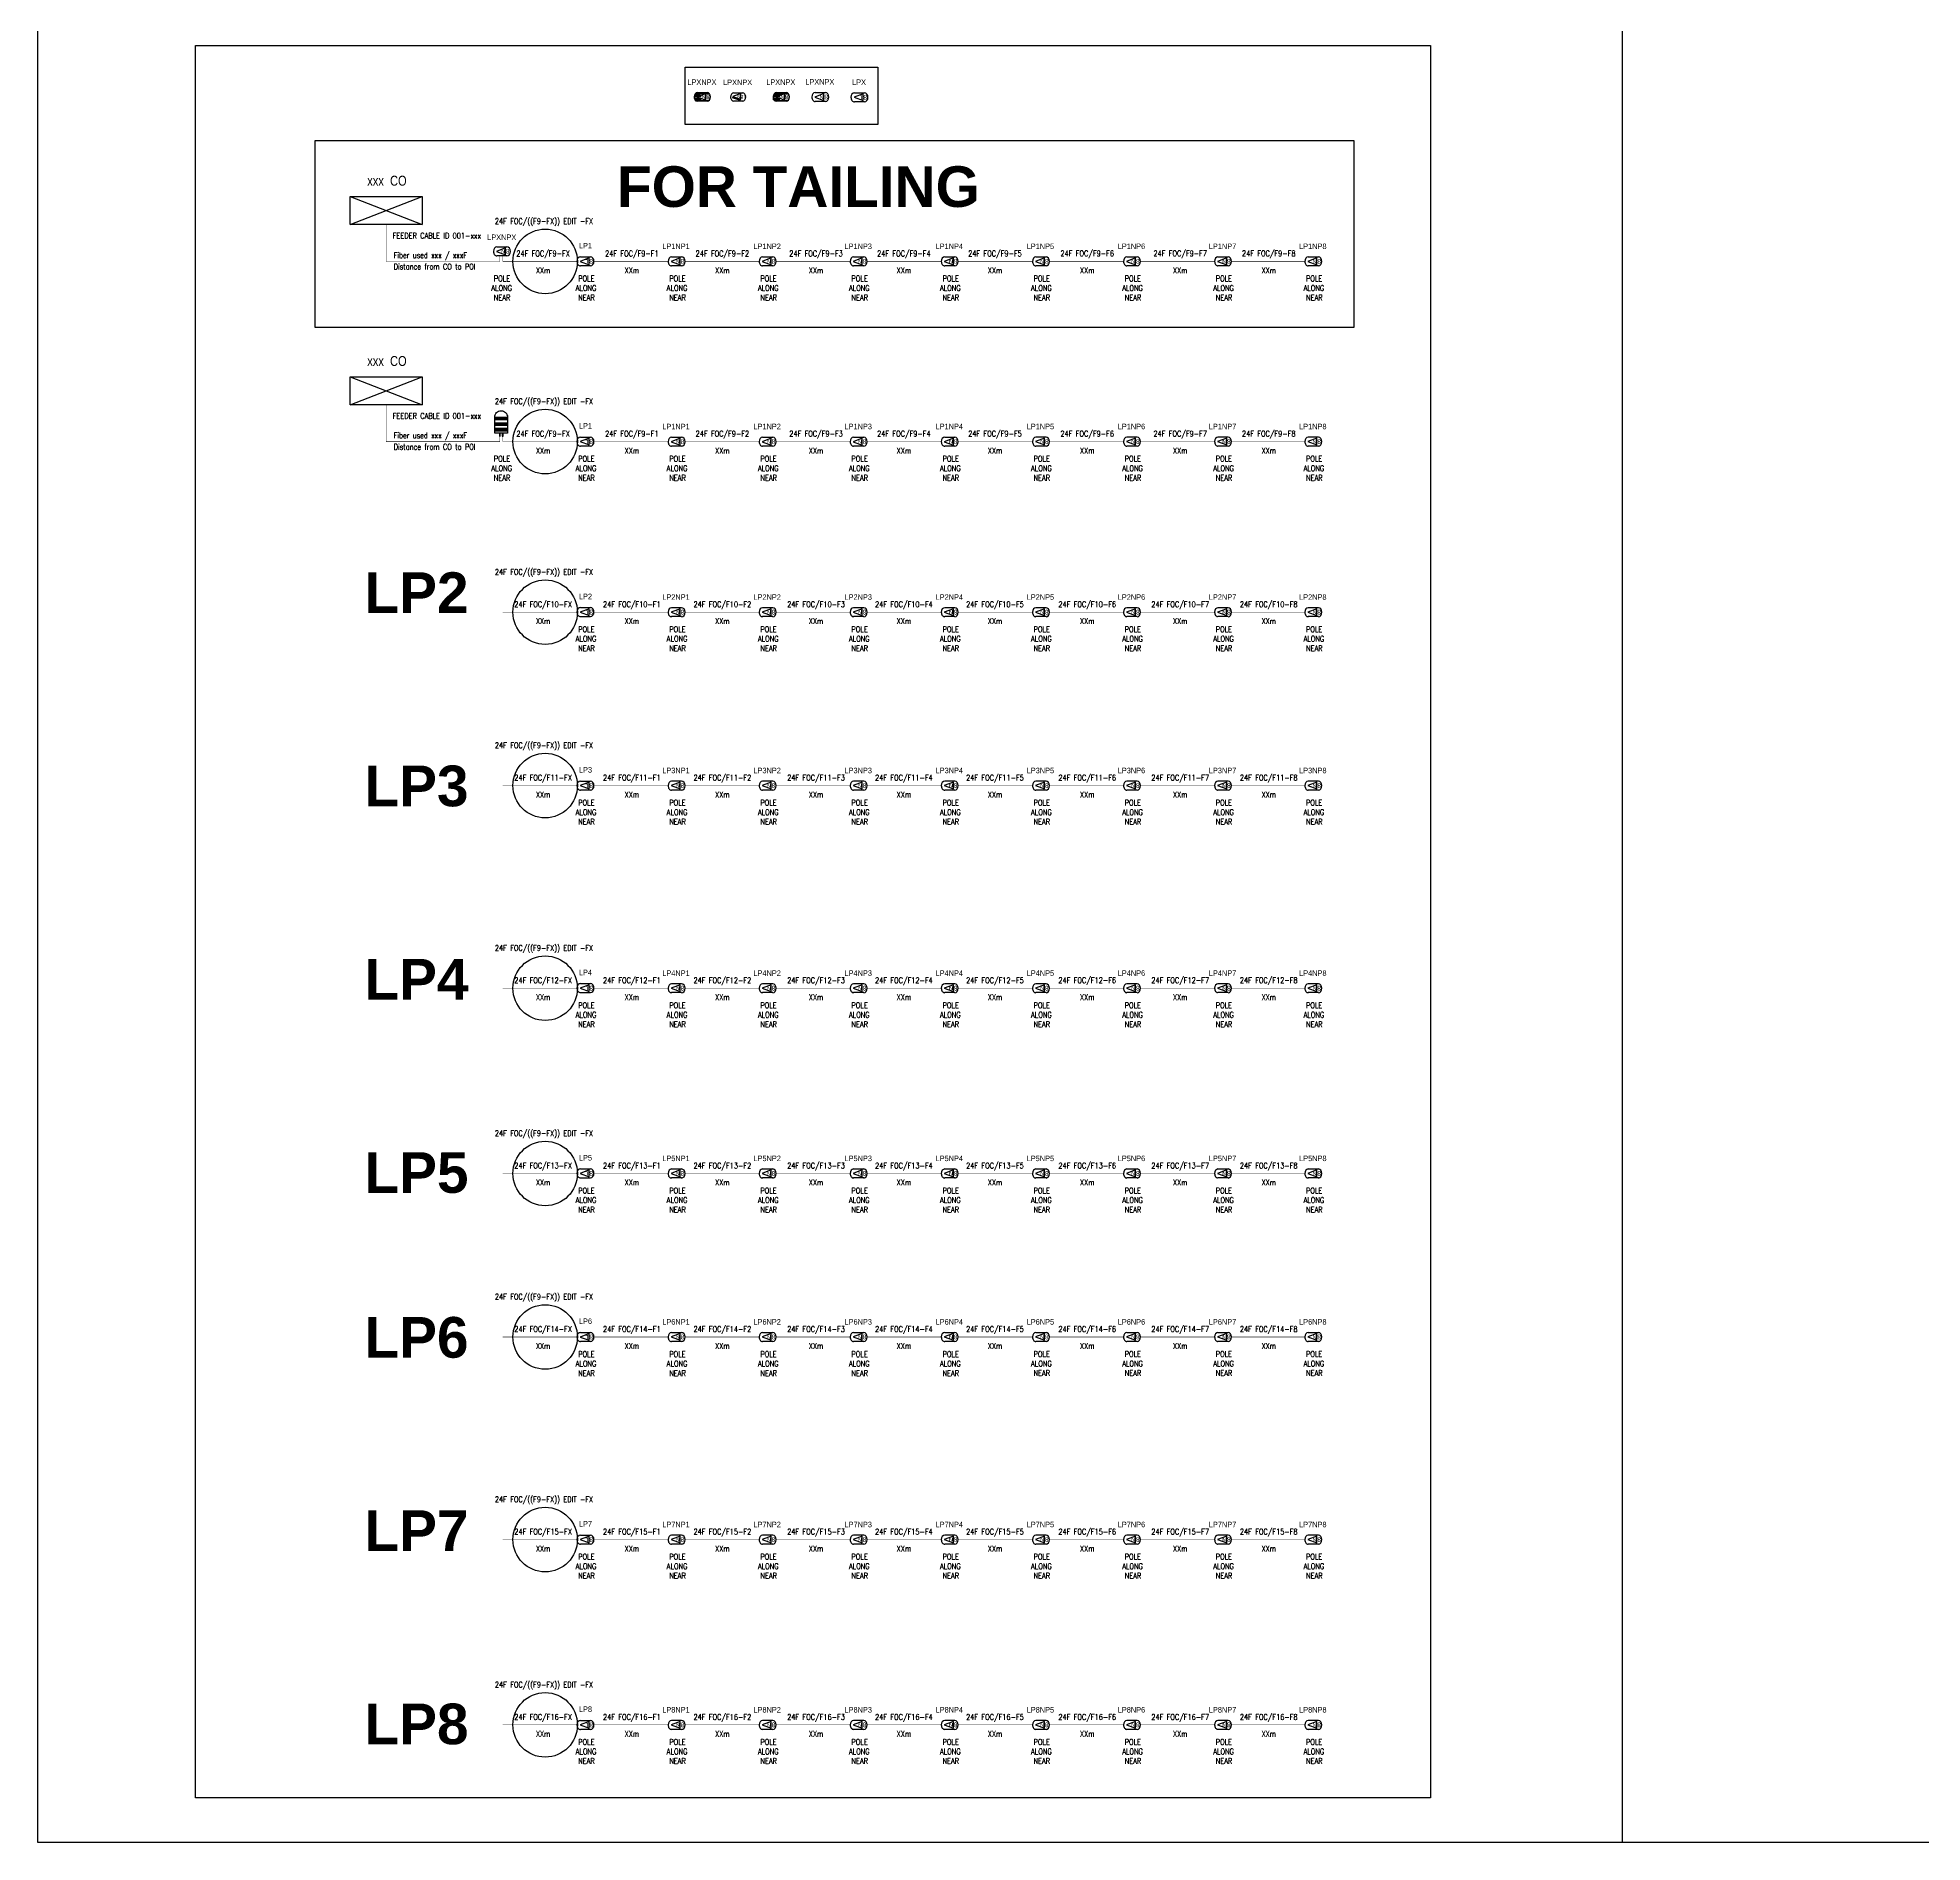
# Model space of a CAD drawing. Extents: x -663610 to -207124, y 70878 to 297551.
# Drawn here: x -255762 to -253368, y 78379 to 80671 of the extents above; entities that cross this region are included whole.
import ezdxf
from ezdxf.enums import TextEntityAlignment as Align

# ---------------------------------------------------------------- set-up
doc = ezdxf.new("R2010")
doc.units = 0
doc.header["$LTSCALE"] = 0.3
doc.linetypes.add('DASHED', pattern=[0.75, 0.5, -0.25])
doc.layers.get('0').update_dxf_attribs({"linetype": 'CONTINUOUS'})
for name, color, linetype in [('BASEMAP', 7, 'CONTINUOUS'), ('Distance Data', 7, 'CONTINUOUS'), ('Dome-Type Closure', 7, 'CONTINUOUS'), ('Double NAP', 7, 'CONTINUOUS'), ('EXISTING NAP AND LCP', 2, 'CONTINUOUS'), ('Existing NAP ID', 2, 'CONTINUOUS'), ('FOC Distribution Diagram', 1, 'CONTINUOUS'), ('FOC Distribution Diagram (Existing)', 7, 'CONTINUOUS'), ('Future NAP', 7, 'CONTINUOUS'), ('Future NAP ID', 1, 'CONTINUOUS'), ('NAP #', 3, 'CONTINUOUS'), ('Proposed LCP', 1, 'CONTINUOUS'), ('Proposed LCP ID', 7, 'CONTINUOUS'), ('Proposed NAP', 7, 'CONTINUOUS')]:
    doc.layers.add(name, color=color, linetype=linetype)
doc.styles.add('Mark', font='arial.ttf', dxfattribs={"width": 0.8, "height": 2.5})
doc.styles.add('ROMANS', font='ROMANS.SHX', dxfattribs={"width": 0.8, "height": 2})
doc.styles.add('WMF-Arial Unicode MS0', font='')
doc.styles.get('WMF-Arial Unicode MS0').set_extended_font_data('Arial Unicode MS', bold=True)

# ---------------------------------------------------------------- blocks, each defined once
blk = doc.blocks.new('Dome-Type Closure')
at = {"ltscale": 0.3}
h = blk.add_hatch(color=256, dxfattribs=at)
h.paths.add_polyline_path([(66140.524, 7972.167), (66140.508, 7972.167), (66140.508, 7972.112), (66140.524, 7972.112)])
h.paths.add_polyline_path([(66140.578, 7972.167), (66140.563, 7972.167), (66140.563, 7972.112), (66140.578, 7972.112)])
at = {"color": 7, "linetype": 'Continuous'}
for p, q in [((66140.413, 7972.374), (66140.663, 7972.374)), ((66140.413, 7972.342), (66140.663, 7972.342)), ((66140.413, 7972.327), (66140.663, 7972.327)), ((66140.414, 7972.483), (66140.664, 7972.483)), ((66140.414, 7972.452), (66140.664, 7972.452)), ((66140.414, 7972.436), (66140.664, 7972.436)), ((66140.415, 7972.358), (66140.665, 7972.358)), ((66140.416, 7972.467), (66140.666, 7972.467)), ((66140.414, 7972.264), (66140.664, 7972.264)), ((66140.414, 7972.233), (66140.664, 7972.233)), ((66140.414, 7972.217), (66140.664, 7972.217)), ((66140.416, 7972.249), (66140.666, 7972.249))]:
    blk.add_line(p, q, dxfattribs=at)
blk.add_lwpolyline([(66140.664, 7972.483), (66140.664, 7972.17), (66140.414, 7972.17), (66140.414, 7972.483, -0.414214), (66140.539, 7972.608, -0.414214)], format="xyb", close=True, dxfattribs=at)
for points in [[(66140.508, 7972.112), (66140.524, 7972.112), (66140.524, 7972.167), (66140.508, 7972.167)], [(66140.563, 7972.112), (66140.578, 7972.112), (66140.578, 7972.167), (66140.563, 7972.167)]]:
    blk.add_lwpolyline(points, close=True, dxfattribs=at)
blk = doc.blocks.new('NAP NEW')
at = {"ltscale": 0.3}
h = blk.add_hatch(dxfattribs=at)
h.set_pattern_fill('DOTS', color=256, scale=1.5, style=0)
edge = h.paths.add_edge_path()
edge.add_ellipse((84650.7, -14873.4), major_axis=(0, -7.36), ratio=0.75, start_angle=90, end_angle=180)
edge.add_line((84650.7, -14866), (84634.1, -14866))
edge.add_ellipse((84634.1, -14873.4), major_axis=(0, -7.36), ratio=0.75, start_angle=180, end_angle=270)
edge.add_ellipse((84634.1, -14873.4), major_axis=(0, -7.36), ratio=0.75, start_angle=270, end_angle=360)
edge.add_line((84634.1, -14880.8), (84650.7, -14880.8))
edge.add_ellipse((84650.7, -14873.4), major_axis=(0, -7.36), ratio=0.75, start_angle=0, end_angle=90)
h.paths.add_polyline_path([(84651.1, -14873.4), (84636.4, -14878.9), (84636.4, -14867.9)], flags=16)
h = blk.add_hatch(dxfattribs=at)
h.set_pattern_fill('DOTS', color=256, scale=1.5, style=0)
h.paths.add_polyline_path([(84636.4, -14867.9), (84636.4, -14878.9), (84651.1, -14873.4)])
at = {"color": 7, "linetype": 'Continuous'}
for p, q in [((84634.1, -14866), (84650.7, -14866)), ((84650.7, -14880.8), (84634.1, -14880.8))]:
    blk.add_line(p, q, dxfattribs=at)
blk.add_lwpolyline([(84651.1, -14873.4), (84636.4, -14867.9), (84636.4, -14878.9)], close=True, dxfattribs=at)
for centre, start_param, end_param in [((84634.1, -14873.4), 3.141593, 4.712389), ((84634.1, -14873.4), 4.712389, 6.283185), ((84650.7, -14873.4), 1.570796, 3.141593), ((84650.7, -14873.4), 0, 1.570796)]:
    blk.add_ellipse(centre, major_axis=(0, -7.36), ratio=0.75, start_param=start_param, end_param=end_param, dxfattribs=at)
at = {"color": 7, "style": 'Mark', "width": 0.8}
for s, height, p in [('8', 7.68, (84632.9, -14877.3)), ('N', 6.4, (84640.2, -14876.6))]:
    blk.add_text(s, height=height, dxfattribs=at).set_placement(p, align=Align.CENTER)
blk = doc.blocks.new('PROPOSED LCP')
at = {"color": 7, "linetype": 'Continuous'}
for p, q in [((74518.8, 11219.9), (74525.3, 11219.9)), ((74525.3, 11214.1), (74518.8, 11214.1))]:
    blk.add_line(p, q, dxfattribs=at)
blk.add_lwpolyline([(74525.4, 11217), (74519.7, 11219.1), (74519.7, 11214.8)], close=True, dxfattribs=at)
for centre, major_axis, start_param, end_param in [((74518.8, 11217), (0, -2.87), 3.141593, 4.712389), ((74525.3, 11217), (0, -2.87), 1.570796, 3.141593), ((74518.8, 11217), (0, -2.88), 4.712389, 6.283185), ((74525.3, 11217), (0, -2.88), 0, 1.570796)]:
    blk.add_ellipse(centre, major_axis=major_axis, ratio=0.75, start_param=start_param, end_param=end_param, dxfattribs=at)
at = {"color": 7, "style": 'Mark', "width": 0.8}
for s, height, p in [('8', 3, (74518.4, 11215.5)), ('L', 2.5, (74521.2, 11215.8))]:
    blk.add_text(s, height=height, dxfattribs=at).set_placement(p, align=Align.CENTER)
blk = doc.blocks.new('PROPOSED NAP')
at = {"color": 7, "linetype": 'Continuous'}
for p, q in [((74519.1, 11201.4), (74524.6, 11201.4)), ((74524.6, 11196.5), (74519.1, 11196.5))]:
    blk.add_line(p, q, dxfattribs=at)
blk.add_lwpolyline([(74524.8, 11199), (74519.9, 11200.8), (74519.9, 11197.1)], close=True, dxfattribs=at)
for centre, start_param, end_param in [((74519.1, 11199), 3.141593, 4.712389), ((74519.1, 11199), 4.712389, 6.283185), ((74524.6, 11199), 1.570796, 3.141593), ((74524.6, 11199), 0, 1.570796)]:
    blk.add_ellipse(centre, major_axis=(0, -2.44), ratio=0.75, start_param=start_param, end_param=end_param, dxfattribs=at)
at = {"color": 7, "style": 'Mark', "width": 0.8}
for s, height, p in [('8', 2.55, (74518.7, 11197.7)), ('N', 2.12, (74521.2, 11197.9))]:
    blk.add_text(s, height=height, dxfattribs=at).set_placement(p, align=Align.CENTER)
blk = doc.blocks.new('A$C06B31ABD')
at = {"layer": 'BASEMAP', "color": 143, "ltscale": 2, "true_color": 0x7aafdf}
blk.add_circle((68.4, 41), 41, dxfattribs=at)
at = {"layer": 'BASEMAP', "color": 143, "ltscale": 2, "true_color": 0x7aafdf, "style": 'ROMANS', "width": 0.8}
blk.add_text('24F FOC/((F9-FX)) EDIT -FX', height=7.258, dxfattribs=at).set_placement((66.9, 88.5), align=Align.CENTER)
blk = doc.blocks.new('DN')
at = {"color": 7, "linetype": 'Continuous'}
for p, q in [((-318213.4, 148769.4), (-318200.5, 148769.4)), ((-318200.5, 148758), (-318213.4, 148758))]:
    blk.add_line(p, q, dxfattribs=at)
blk.add_lwpolyline([(-318199.5, 148762.8), (-318210.6, 148766.9), (-318210.6, 148758.6)], close=True, dxfattribs=at)
blk.add_lwpolyline([(-318201, 148763.3), (-318198.5, 148764.3), (-318209.6, 148768.4), (-318209.6, 148766.6)], dxfattribs=at)
for centre, start_param, end_param in [((-318213.4, 148763.7), 3.141593, 4.712389), ((-318213.4, 148763.7), 4.712389, 6.283185), ((-318200.5, 148763.7), 1.570796, 3.141593), ((-318200.5, 148763.7), 0, 1.570796)]:
    blk.add_ellipse(centre, major_axis=(0, -5.74), ratio=0.75, start_param=start_param, end_param=end_param, dxfattribs=at)
at = {"color": 7, "style": 'Mark', "width": 0.8}
for s, height, p in [('16', 5.93, (-318214.4, 148760.7)), ('N', 4.95, (-318207.6, 148760.3))]:
    blk.add_text(s, height=height, dxfattribs=at).set_placement(p, align=Align.CENTER)

msp = doc.modelspace()

# ---------------------------------------------------------------- linework, layer by layer
at = {"ltscale": 0.3}
for p, q in [((-255365.4, 80469.6), (-255273.8, 80434.1)), ((-255365.4, 80434.1), (-255273.8, 80469.6)), ((-255365.4, 80240.6), (-255273.8, 80205.1)), ((-255365.4, 80205.1), (-255273.8, 80240.6))]:
    msp.add_line(p, q, dxfattribs=at)
for points in [[(-255365.4, 80469.6), (-255273.8, 80469.6), (-255273.8, 80434.1), (-255365.4, 80434.1)], [(-255365.4, 80240.6), (-255273.8, 80240.6), (-255273.8, 80205.1), (-255365.4, 80205.1)]]:
    msp.add_lwpolyline(points, close=True, dxfattribs=at)
at = {"layer": 'BASEMAP', "color": 152, "ltscale": 2, "true_color": 0x2776bb}
msp.add_lwpolyline([(-255762.3, 83013.7), (-248424.4, 83013.7), (-248424.4, 78378.8), (-255762.3, 78378.8)], close=True, dxfattribs=at)
msp.add_lwpolyline([(-253749.6, 83013.7), (-253749.6, 78378.8)], dxfattribs=at)
at = {"layer": 'BASEMAP', "color": 143, "ltscale": 2, "true_color": 0x7aafdf}
for points in [[(-255561.7, 80661.5), (-253992.7, 80661.5), (-253992.7, 78435.2), (-255561.7, 78435.2)], [(-255409.8, 80540.6), (-254090.3, 80540.6), (-254090.3, 80303.2), (-255409.8, 80303.2)]]:
    msp.add_lwpolyline(points, close=True, dxfattribs=at)
at = {"layer": 'FOC Distribution Diagram', "color": 1, "linetype": 'DASHED', "ltscale": 50, "const_width": 0.518}
for points in [[(-255171.4, 80387.3), (-255171.4, 80394.3)], [(-255171.4, 80387.3), (-255077.2, 80387.3)], [(-255055.7, 80387.3), (-254961.5, 80387.3)], [(-254940, 80387.3), (-254845.8, 80387.3)], [(-254824.3, 80387.3), (-254730.1, 80387.3)], [(-254708.6, 80387.3), (-254614.4, 80387.3)], [(-254592.8, 80387.3), (-254498.6, 80387.3)], [(-254477.1, 80387.3), (-254382.9, 80387.3)], [(-254361.4, 80387.3), (-254267.2, 80387.3)], [(-254245.7, 80387.3), (-254151.5, 80387.3)], [(-255175.1, 80158.2), (-255319.6, 80158.2), (-255319.6, 80205.1)], [(-255175.1, 80165.3), (-255175.1, 80158.4)], [(-255171.4, 80158.3), (-255171.4, 80165.3)], [(-255171.4, 80158.3), (-255077.2, 80158.3)], [(-255055.7, 80158.3), (-254961.5, 80158.3)], [(-254940, 80158.3), (-254845.8, 80158.3)], [(-254824.3, 80158.3), (-254730.1, 80158.3)], [(-254708.6, 80158.3), (-254614.4, 80158.3)], [(-254592.8, 80158.3), (-254498.6, 80158.3)], [(-254477.1, 80158.3), (-254382.9, 80158.3)], [(-254361.4, 80158.3), (-254267.2, 80158.3)], [(-254245.7, 80158.3), (-254151.5, 80158.3)], [(-255171.4, 79941.6), (-255077.2, 79941.6)], [(-255055.7, 79941.6), (-254961.5, 79941.6)], [(-254940, 79941.7), (-254845.8, 79941.7)], [(-254824.3, 79941.7), (-254730.1, 79941.7)], [(-254708.6, 79941.7), (-254614.4, 79941.7)], [(-254592.8, 79941.7), (-254498.6, 79941.7)], [(-254477.1, 79941.7), (-254382.9, 79941.7)], [(-254361.4, 79941.7), (-254267.2, 79941.7)], [(-254245.7, 79941.7), (-254151.5, 79941.7)], [(-255171.4, 79721.3), (-255077.2, 79721.3)], [(-255055.7, 79721.3), (-254961.5, 79721.3)], [(-254940, 79721.3), (-254845.8, 79721.3)], [(-254824.3, 79721.3), (-254730.1, 79721.3)], [(-254708.6, 79721.3), (-254614.4, 79721.3)], [(-254592.8, 79721.4), (-254498.6, 79721.4)], [(-254477.1, 79721.4), (-254382.9, 79721.4)], [(-254361.4, 79721.4), (-254267.2, 79721.4)], [(-254245.7, 79721.4), (-254151.5, 79721.4)], [(-255171.4, 79464), (-255077.2, 79464)], [(-255055.7, 79464), (-254961.5, 79464)], [(-254940, 79464), (-254845.8, 79464)], [(-254824.3, 79464), (-254730.1, 79464)], [(-254708.6, 79464), (-254614.4, 79464)], [(-254592.8, 79464), (-254498.6, 79464)], [(-254477.1, 79464), (-254382.9, 79464)], [(-254361.4, 79464), (-254267.2, 79464)], [(-254245.7, 79464), (-254151.5, 79464)], [(-255171.4, 79228.6), (-255077.2, 79228.6)], [(-255055.7, 79228.6), (-254961.5, 79228.6)], [(-254940, 79228.6), (-254845.8, 79228.6)], [(-254824.3, 79228.6), (-254730.1, 79228.6)], [(-254708.6, 79228.6), (-254614.4, 79228.6)], [(-254592.8, 79228.6), (-254498.6, 79228.6)], [(-254477.1, 79228.6), (-254382.9, 79228.6)], [(-254361.4, 79228.6), (-254267.2, 79228.6)], [(-254245.7, 79228.6), (-254151.5, 79228.6)], [(-255171.4, 79020.8), (-255077.2, 79020.8)], [(-255055.7, 79020.8), (-254961.5, 79020.8)], [(-254940, 79020.8), (-254845.8, 79020.8)], [(-254824.3, 79020.8), (-254730.1, 79020.8)], [(-254708.6, 79020.8), (-254614.4, 79020.8)], [(-254592.8, 79020.8), (-254498.6, 79020.8)], [(-254477.1, 79020.8), (-254382.9, 79020.8)], [(-254361.4, 79020.8), (-254267.2, 79020.8)], [(-254245.7, 79020.8), (-254151.5, 79020.8)], [(-255171.4, 78763.4), (-255077.2, 78763.4)], [(-255055.7, 78763.4), (-254961.5, 78763.4)], [(-254940, 78763.4), (-254845.8, 78763.4)], [(-254824.3, 78763.4), (-254730.1, 78763.4)], [(-254708.6, 78763.5), (-254614.4, 78763.5)], [(-254592.8, 78763.5), (-254498.6, 78763.5)], [(-254477.1, 78763.5), (-254382.9, 78763.5)], [(-254361.4, 78763.5), (-254267.2, 78763.5)], [(-254245.7, 78763.5), (-254151.5, 78763.5)], [(-255171.4, 78528), (-255077.2, 78528)], [(-255055.7, 78528), (-254961.5, 78528)], [(-254940, 78528), (-254845.8, 78528)], [(-254824.3, 78528), (-254730.1, 78528)], [(-254708.6, 78528), (-254614.4, 78528)], [(-254592.8, 78528.1), (-254498.6, 78528.1)], [(-254477.1, 78528.1), (-254382.9, 78528.1)], [(-254361.4, 78528.1), (-254267.2, 78528.1)], [(-254245.7, 78528.1), (-254151.5, 78528.1)]]:
    msp.add_lwpolyline(points, dxfattribs=at)
at = {"layer": 'FOC Distribution Diagram (Existing)', "linetype": 'DASHED', "ltscale": 50, "const_width": 0.518}
for points in [[(-255175.1, 80387.2), (-255319.6, 80387.2), (-255319.6, 80434.1)], [(-255175.1, 80394.3), (-255175.1, 80387.4)]]:
    msp.add_lwpolyline(points, dxfattribs=at)
at = {"layer": 'NAP #', "color": 152, "ltscale": 2, "true_color": 0x2776bb}
msp.add_lwpolyline([(-254939.8, 80633.9), (-254694.9, 80633.9), (-254694.9, 80561.3), (-254939.8, 80561.3)], close=True, dxfattribs=at)

# ---------------------------------------------------------------- block references
at = {"layer": 'BASEMAP', "color": 30, "ltscale": 2, "true_color": 0xf8991e}
for p in [(-255186, 80346.2), (-255186, 80117.3), (-255186, 79900.6), (-255186, 79680.3), (-255186, 79422.9), (-255186, 79187.5), (-255186, 78979.8), (-255186, 78722.4), (-255186, 78487)]:
    msp.add_blockref('A$C06B31ABD', p, dxfattribs=at)
at = {"layer": 'Dome-Type Closure', "xscale": 64.80408791394439, "yscale": 64.80408791394439, "zscale": 64.80408791394439}
msp.add_blockref('Dome-Type Closure', (-4541350.9, -436460.1), dxfattribs=at)
at = {"layer": 'Double NAP', "color": 2, "xscale": 0.9, "yscale": 0.9, "zscale": 0.9, "rotation": 180}
msp.add_blockref('DN', (-541258.7, 214483.4), dxfattribs=at)
at = {"layer": 'EXISTING NAP AND LCP', "linetype": 'DASHED', "xscale": 0.7482695498099371, "yscale": 0.7482695498099371, "zscale": 0.748269549813912, "rotation": 180}
msp.add_blockref('NAP NEW', (-191482.4, 69466.8), dxfattribs=at)
at = {"layer": 'EXISTING NAP AND LCP', "color": 1, "rotation": 180}
for name, p, xscale, yscale, zscale in [('PROPOSED NAP', (-79826.2, 106885.9), 2.347523674960324, 2.347523674887796, 2.347523674886913), ('PROPOSED LCP', (-106017.4, 102978.1), 1.995395123738757, 1.995395123677106, 1.995395123676357), ('PROPOSED NAP', (-80230.8, 106689.9), 2.347523674960324, 2.347523674887796, 2.347523674886913)]:
    msp.add_blockref(name, p, dxfattribs=dict(at, xscale=xscale, yscale=yscale, zscale=zscale))
at = {"layer": 'Future NAP', "color": 5, "linetype": 'DASHED', "xscale": 0.7482695498099371, "yscale": 0.7482695498099371, "zscale": 0.748269549813912, "rotation": 180}
msp.add_blockref('NAP NEW', (-191582.5, 69466.8), dxfattribs=at)
at = {"layer": 'Proposed LCP', "color": 1, "xscale": 1.995395123738757, "yscale": 1.995395123677106, "zscale": 1.995395123676357, "rotation": 180}
for p in [(-106365.5, 102769.6), (-106365.5, 102540.6), (-106365.5, 102324), (-106365.5, 102103.6), (-106365.5, 101846.3), (-106365.5, 101610.9), (-106365.5, 101403.1), (-106365.5, 101145.7), (-106365.5, 100910.3)]:
    msp.add_blockref('PROPOSED LCP', p, dxfattribs=at)
at = {"layer": 'Proposed NAP', "color": 1, "xscale": 2.347523674950935, "yscale": 2.347523674950935, "zscale": 2.347523674950935, "rotation": 180}
for p in [(-80008.9, 106677.1), (-79893.2, 106677.1), (-79777.5, 106677.1), (-79661.8, 106677.1), (-79546, 106677.1), (-79430.3, 106677.1), (-79314.6, 106677.1), (-79200, 106677.1), (-80008.9, 106448.1), (-79893.2, 106448.1), (-79777.5, 106448.1), (-79661.8, 106448.1), (-79546, 106448.2), (-79430.3, 106448.2), (-79314.6, 106448.2), (-79200, 106448.2), (-80008.9, 106231.5), (-79893.2, 106231.5), (-79777.5, 106231.5), (-79661.8, 106231.5), (-79546, 106231.5), (-79430.3, 106231.5), (-79314.6, 106231.5), (-79200, 106231.5), (-80008.9, 106011.2), (-79893.2, 106011.2), (-79777.5, 106011.2), (-79661.8, 106011.2), (-79546, 106011.2), (-79430.3, 106011.2), (-79314.6, 106011.2), (-79200, 106011.2), (-80008.9, 105753.8), (-79893.2, 105753.8), (-79777.5, 105753.8), (-79661.8, 105753.8), (-79546, 105753.8), (-79430.3, 105753.8), (-79314.6, 105753.8), (-79200, 105753.8), (-80008.9, 105518.4), (-79893.2, 105518.4), (-79777.5, 105518.4), (-79661.8, 105518.4), (-79546, 105518.4), (-79430.3, 105518.4), (-79314.6, 105518.4), (-79200, 105518.4), (-80008.9, 105310.7), (-79893.2, 105310.7), (-79777.5, 105310.7), (-79661.8, 105310.7), (-79546, 105310.7), (-79430.3, 105310.7), (-79314.6, 105310.7), (-79200, 105310.7), (-80008.9, 105053.3), (-79893.2, 105053.3), (-79777.5, 105053.3), (-79661.8, 105053.3), (-79546, 105053.3), (-79430.3, 105053.3), (-79314.6, 105053.3), (-79200, 105053.3), (-80008.9, 104817.9), (-79893.2, 104817.9), (-79777.5, 104817.9), (-79661.8, 104817.9), (-79546, 104817.9), (-79430.3, 104817.9), (-79314.6, 104817.9), (-79200, 104817.9)]:
    msp.add_blockref('PROPOSED NAP', p, dxfattribs=at)

# ---------------------------------------------------------------- texts
at = {"color": 7, "style": 'Mark', "width": 0.8}
for p in [(-255318.6, 80483.4), (-255318.6, 80254.4)]:
    msp.add_text('xxx  CO', height=12.6, dxfattribs=at).set_placement(p, align=Align.CENTER)
at = {"style": 'ROMANS', "width": 0.8}
for s, p in [('FEEDER CABLE ID 001-xxx', (-255255.2, 80416.3)), ('Fiber used xxx / xxxF', (-255263.4, 80391.4)), ('24F FOC/F9-FX', (-255120.2, 80393.6)), ('24F FOC/F9-F1', (-255007.5, 80393.6)), ('24F FOC/F9-F2', (-254892.5, 80393.6)), ('24F FOC/F9-F3', (-254773.5, 80393.6)), ('24F FOC/F9-F4', (-254661.9, 80393.6)), ('24F FOC/F9-F5', (-254546.2, 80393.6)), ('24F FOC/F9-F6', (-254429, 80393.7)), ('24F FOC/F9-F7', (-254310.9, 80393.7)), ('24F FOC/F9-F8', (-254198.4, 80393.7)), ('FEEDER CABLE ID 001-xxx', (-255255.2, 80187.3)), ('Fiber used xxx / xxxF', (-255263.4, 80162.5)), ('24F FOC/F9-FX', (-255120.2, 80164.6)), ('24F FOC/F9-F1', (-255007.5, 80164.7)), ('24F FOC/F9-F2', (-254892.5, 80164.7)), ('24F FOC/F9-F3', (-254773.5, 80164.7)), ('24F FOC/F9-F4', (-254661.9, 80164.7)), ('24F FOC/F9-F5', (-254546.2, 80164.7)), ('24F FOC/F9-F6', (-254429, 80164.7)), ('24F FOC/F9-F7', (-254310.9, 80164.7)), ('24F FOC/F9-F8', (-254198.4, 80164.7)), ('24F FOC/F10-FX', (-255120.2, 79948)), ('24F FOC/F10-F1', (-255007.5, 79948)), ('24F FOC/F10-F2', (-254892.5, 79948)), ('24F FOC/F10-F3', (-254773.5, 79948)), ('24F FOC/F10-F4', (-254661.9, 79948)), ('24F FOC/F10-F5', (-254546.2, 79948)), ('24F FOC/F10-F6', (-254429, 79948)), ('24F FOC/F10-F7', (-254310.9, 79948)), ('24F FOC/F10-F8', (-254198.4, 79948)), ('24F FOC/F11-FX', (-255120.2, 79727.7)), ('24F FOC/F11-F1', (-255007.5, 79727.7)), ('24F FOC/F11-F2', (-254892.5, 79727.7)), ('24F FOC/F11-F3', (-254773.5, 79727.7)), ('24F FOC/F11-F4', (-254661.9, 79727.7)), ('24F FOC/F11-F5', (-254546.2, 79727.7)), ('24F FOC/F11-F6', (-254429, 79727.7)), ('24F FOC/F11-F7', (-254310.9, 79727.7)), ('24F FOC/F11-F8', (-254198.4, 79727.7)), ('24F FOC/F12-FX', (-255120.2, 79470.3)), ('24F FOC/F12-F1', (-255007.5, 79470.3)), ('24F FOC/F12-F2', (-254892.5, 79470.3)), ('24F FOC/F12-F3', (-254773.5, 79470.3)), ('24F FOC/F12-F4', (-254661.9, 79470.3)), ('24F FOC/F12-F5', (-254546.2, 79470.3)), ('24F FOC/F12-F6', (-254429, 79470.4)), ('24F FOC/F12-F7', (-254310.9, 79470.4)), ('24F FOC/F12-F8', (-254198.4, 79470.4)), ('24F FOC/F13-FX', (-255120.2, 79234.9)), ('24F FOC/F13-F1', (-255007.5, 79234.9)), ('24F FOC/F13-F2', (-254892.5, 79234.9)), ('24F FOC/F13-F3', (-254773.5, 79234.9)), ('24F FOC/F13-F4', (-254661.9, 79234.9)), ('24F FOC/F13-F5', (-254546.2, 79234.9)), ('24F FOC/F13-F6', (-254429, 79234.9)), ('24F FOC/F13-F7', (-254310.9, 79234.9)), ('24F FOC/F13-F8', (-254198.4, 79234.9)), ('24F FOC/F14-FX', (-255120.2, 79027.2)), ('24F FOC/F14-F1', (-255007.5, 79027.2)), ('24F FOC/F14-F2', (-254892.5, 79027.2)), ('24F FOC/F14-F3', (-254773.5, 79027.2)), ('24F FOC/F14-F4', (-254661.9, 79027.2)), ('24F FOC/F14-F5', (-254546.2, 79027.2)), ('24F FOC/F14-F6', (-254429, 79027.2)), ('24F FOC/F14-F7', (-254310.9, 79027.2)), ('24F FOC/F14-F8', (-254198.4, 79027.2)), ('24F FOC/F15-FX', (-255120.2, 78769.8)), ('24F FOC/F15-F1', (-255007.5, 78769.8)), ('24F FOC/F15-F2', (-254892.5, 78769.8)), ('24F FOC/F15-F3', (-254773.5, 78769.8)), ('24F FOC/F15-F4', (-254661.9, 78769.8)), ('24F FOC/F15-F5', (-254546.2, 78769.8)), ('24F FOC/F15-F6', (-254429, 78769.8)), ('24F FOC/F15-F7', (-254310.9, 78769.8)), ('24F FOC/F15-F8', (-254198.4, 78769.8)), ('24F FOC/F16-FX', (-255120.2, 78534.4)), ('24F FOC/F16-F1', (-255007.5, 78534.4)), ('24F FOC/F16-F2', (-254892.5, 78534.4)), ('24F FOC/F16-F3', (-254773.5, 78534.4)), ('24F FOC/F16-F4', (-254661.9, 78534.4)), ('24F FOC/F16-F5', (-254546.2, 78534.4)), ('24F FOC/F16-F6', (-254429, 78534.4)), ('24F FOC/F16-F7', (-254310.9, 78534.4)), ('24F FOC/F16-F8', (-254198.4, 78534.4))]:
    msp.add_text(s, height=7.258, dxfattribs=at).set_placement(p, align=Align.CENTER)
at = {"color": 0, "ltscale": 2, "char_height": 7.258, "width": 154.928, "attachment_point": 1, "style": 'ROMANS'}
for insert in [(-255250.2, 80369.1), (-255143, 80369.1), (-255027.3, 80369.1), (-254911.6, 80369.1), (-254795.9, 80369.1), (-254680.2, 80369.1), (-254564.5, 80369.1), (-254448.8, 80369.1), (-254333.1, 80369.1), (-254218.4, 80369.1), (-255250.2, 80140.1), (-255143, 80140.1), (-255027.3, 80140.1), (-254911.6, 80140.1), (-254795.9, 80140.1), (-254680.2, 80140.1), (-254564.5, 80140.1), (-254448.8, 80140.1), (-254333.1, 80140.1), (-254218.4, 80140.1), (-255143, 79923.5), (-255027.3, 79923.5), (-254911.6, 79923.5), (-254795.9, 79923.5), (-254680.2, 79923.5), (-254564.5, 79923.5), (-254448.8, 79923.5), (-254333.1, 79923.5), (-254218.4, 79923.5), (-255143, 79703.2), (-255027.3, 79703.2), (-254911.6, 79703.2), (-254795.9, 79703.2), (-254680.2, 79703.2), (-254564.5, 79703.2), (-254448.8, 79703.2), (-254333.1, 79703.2), (-254218.4, 79703.2), (-255143, 79445.8), (-255027.3, 79445.8), (-254911.6, 79445.8), (-254795.9, 79445.8), (-254680.2, 79445.8), (-254564.5, 79445.8), (-254448.8, 79445.8), (-254333.1, 79445.8), (-254218.4, 79445.8), (-255143, 79210.4), (-255027.3, 79210.4), (-254911.6, 79210.4), (-254795.9, 79210.4), (-254680.2, 79210.4), (-254564.5, 79210.4), (-254448.8, 79210.4), (-254333.1, 79210.4), (-254218.4, 79210.4), (-255143, 79002.6), (-255027.3, 79002.6), (-254911.6, 79002.6), (-254795.9, 79002.6), (-254680.2, 79002.6), (-254564.5, 79002.7), (-254448.8, 79002.7), (-254333.1, 79002.7), (-254218.4, 79002.7), (-255143, 78745.3), (-255027.3, 78745.3), (-254911.6, 78745.3), (-254795.9, 78745.3), (-254680.2, 78745.3), (-254564.5, 78745.3), (-254448.8, 78745.3), (-254333.1, 78745.3), (-254218.4, 78745.3), (-255143, 78509.9), (-255027.3, 78509.9), (-254911.6, 78509.9), (-254795.9, 78509.9), (-254680.2, 78509.9), (-254564.5, 78509.9), (-254448.8, 78509.9), (-254333.1, 78509.9), (-254218.4, 78509.9)]:
    msp.add_mtext('\\pi67.37265;POLE\\P\\pi64.19313;ALONG \\P\\pi67.37265;NEAR  ', dxfattribs=dict(at, insert=insert))
at = {"layer": 'BASEMAP', "color": 143, "ltscale": 2, "true_color": 0x7aafdf, "style": 'WMF-Arial Unicode MS0'}
for s, height, p in [('FOR TAILING', 51.652, (-254795.9, 80456.4)), ('LP2', 51.65, (-255281.1, 79940.6)), ('LP3', 51.65, (-255281.1, 79695.1)), ('LP4', 51.65, (-255281.1, 79449.5)), ('LP5', 51.65, (-255281.1, 79203.9)), ('LP6', 51.65, (-255281.1, 78994.5)), ('LP7', 51.65, (-255281.1, 78749)), ('LP8', 51.65, (-255281.1, 78503.4))]:
    msp.add_text(s, height=height, dxfattribs=at).set_placement(p, align=Align.CENTER)
at = {"layer": 'Distance Data', "style": 'ROMANS', "width": 0.8}
for s, height, p in [('Distance from CO to POI', 7.258, (-255258.1, 80377)), ('XXm', 7.26, (-255120.2, 80372.2)), ('XXm', 7.26, (-255007.5, 80372.2)), ('XXm', 7.26, (-254892.5, 80372.2)), ('XXm', 7.26, (-254773.5, 80372.2)), ('XXm', 7.26, (-254661.9, 80372.2)), ('XXm', 7.26, (-254546.2, 80372.2)), ('XXm', 7.26, (-254429, 80372.2)), ('XXm', 7.26, (-254310.9, 80372.2)), ('XXm', 7.26, (-254198.4, 80372.2)), ('Distance from CO to POI', 7.258, (-255258.1, 80148)), ('XXm', 7.26, (-255120.2, 80143.2)), ('XXm', 7.26, (-255007.5, 80143.2)), ('XXm', 7.26, (-254892.5, 80143.2)), ('XXm', 7.26, (-254773.5, 80143.2)), ('XXm', 7.26, (-254661.9, 80143.2)), ('XXm', 7.26, (-254546.2, 80143.3)), ('XXm', 7.26, (-254429, 80143.3)), ('XXm', 7.26, (-254310.9, 80143.3)), ('XXm', 7.26, (-254198.4, 80143.3)), ('XXm', 7.26, (-255120.2, 79926.6)), ('XXm', 7.26, (-255007.5, 79926.6)), ('XXm', 7.26, (-254892.5, 79926.6)), ('XXm', 7.26, (-254773.5, 79926.6)), ('XXm', 7.26, (-254661.9, 79926.6)), ('XXm', 7.26, (-254546.2, 79926.6)), ('XXm', 7.26, (-254429, 79926.6)), ('XXm', 7.26, (-254310.9, 79926.6)), ('XXm', 7.26, (-254198.4, 79926.6)), ('XXm', 7.26, (-255120.2, 79706.3)), ('XXm', 7.26, (-255007.5, 79706.3)), ('XXm', 7.26, (-254892.5, 79706.3)), ('XXm', 7.26, (-254773.5, 79706.3)), ('XXm', 7.26, (-254661.9, 79706.3)), ('XXm', 7.26, (-254546.2, 79706.3)), ('XXm', 7.26, (-254429, 79706.3)), ('XXm', 7.26, (-254310.9, 79706.3)), ('XXm', 7.26, (-254198.4, 79706.3)), ('XXm', 7.26, (-255120.2, 79448.9)), ('XXm', 7.26, (-255007.5, 79448.9)), ('XXm', 7.26, (-254892.5, 79448.9)), ('XXm', 7.26, (-254773.5, 79448.9)), ('XXm', 7.26, (-254661.9, 79448.9)), ('XXm', 7.26, (-254546.2, 79448.9)), ('XXm', 7.26, (-254429, 79448.9)), ('XXm', 7.26, (-254310.9, 79448.9)), ('XXm', 7.26, (-254198.4, 79448.9)), ('XXm', 7.26, (-255120.2, 79213.5)), ('XXm', 7.26, (-255007.5, 79213.5)), ('XXm', 7.26, (-254892.5, 79213.5)), ('XXm', 7.26, (-254773.5, 79213.5)), ('XXm', 7.26, (-254661.9, 79213.5)), ('XXm', 7.26, (-254546.2, 79213.5)), ('XXm', 7.26, (-254429, 79213.5)), ('XXm', 7.26, (-254310.9, 79213.5)), ('XXm', 7.26, (-254198.4, 79213.5)), ('XXm', 7.26, (-255120.2, 79005.7)), ('XXm', 7.26, (-255007.5, 79005.8)), ('XXm', 7.26, (-254892.5, 79005.8)), ('XXm', 7.26, (-254773.5, 79005.8)), ('XXm', 7.26, (-254661.9, 79005.8)), ('XXm', 7.26, (-254546.2, 79005.8)), ('XXm', 7.26, (-254429, 79005.8)), ('XXm', 7.26, (-254310.9, 79005.8)), ('XXm', 7.26, (-254198.4, 79005.8)), ('XXm', 7.26, (-255120.2, 78748.4)), ('XXm', 7.26, (-255007.5, 78748.4)), ('XXm', 7.26, (-254892.5, 78748.4)), ('XXm', 7.26, (-254773.5, 78748.4)), ('XXm', 7.26, (-254661.9, 78748.4)), ('XXm', 7.26, (-254546.2, 78748.4)), ('XXm', 7.26, (-254429, 78748.4)), ('XXm', 7.26, (-254310.9, 78748.4)), ('XXm', 7.26, (-254198.4, 78748.4)), ('XXm', 7.26, (-255120.2, 78513)), ('XXm', 7.26, (-255007.5, 78513)), ('XXm', 7.26, (-254892.5, 78513)), ('XXm', 7.26, (-254773.5, 78513)), ('XXm', 7.26, (-254661.9, 78513)), ('XXm', 7.26, (-254546.2, 78513)), ('XXm', 7.26, (-254429, 78513)), ('XXm', 7.26, (-254310.9, 78513)), ('XXm', 7.26, (-254198.4, 78513))]:
    msp.add_text(s, height=height, dxfattribs=at).set_placement(p, align=Align.CENTER)
at = {"layer": 'EXISTING NAP AND LCP', "style": 'Mark', "width": 0.8}
msp.add_text('LPXNPX', height=7, dxfattribs=at).set_placement((-255172.8, 80414.4), align=Align.CENTER)
at = {"layer": 'Existing NAP ID', "color": 2, "style": 'Mark', "width": 0.8}
for s, p in [('LPXNPX', (-254818.3, 80611.5)), ('LPXNPX', (-254768.7, 80611.8)), ('LPX', (-254718.9, 80611.4))]:
    msp.add_text(s, height=7, dxfattribs=at).set_placement(p, align=Align.CENTER)
at = {"layer": 'Future NAP ID', "color": 1, "style": 'Mark', "width": 0.8}
for s, p in [('LPXNPX', (-254918.5, 80611.5)), ('LPXNPX', (-254873.1, 80611.2)), ('LP1NP1', (-254951.4, 80402.9)), ('LP1NP2', (-254835.6, 80402.9)), ('LP1NP3', (-254719.9, 80402.9)), ('LP1NP4', (-254604.2, 80402.9)), ('LP1NP5', (-254488.5, 80402.9)), ('LP1NP6', (-254372.8, 80402.9)), ('LP1NP7', (-254257.1, 80402.9)), ('LP1NP8', (-254142.4, 80402.9)), ('LP1NP1', (-254951.4, 80173.9)), ('LP1NP2', (-254835.6, 80174)), ('LP1NP3', (-254719.9, 80174)), ('LP1NP4', (-254604.2, 80174)), ('LP1NP5', (-254488.5, 80174)), ('LP1NP6', (-254372.8, 80174)), ('LP1NP7', (-254257.1, 80174)), ('LP1NP8', (-254142.4, 80174)), ('LP2NP1', (-254951.4, 79957.3)), ('LP2NP2', (-254835.6, 79957.3)), ('LP2NP3', (-254719.9, 79957.3)), ('LP2NP4', (-254604.2, 79957.3)), ('LP2NP5', (-254488.5, 79957.3)), ('LP2NP6', (-254372.8, 79957.3)), ('LP2NP7', (-254257.1, 79957.3)), ('LP2NP8', (-254142.4, 79957.3)), ('LP3NP1', (-254951.4, 79737)), ('LP3NP2', (-254835.6, 79737)), ('LP3NP3', (-254719.9, 79737)), ('LP3NP4', (-254604.2, 79737)), ('LP3NP5', (-254488.5, 79737)), ('LP3NP6', (-254372.8, 79737)), ('LP3NP7', (-254257.1, 79737)), ('LP3NP8', (-254142.4, 79737)), ('LP4NP1', (-254951.4, 79479.6)), ('LP4NP2', (-254835.6, 79479.6)), ('LP4NP3', (-254719.9, 79479.6)), ('LP4NP4', (-254604.2, 79479.6)), ('LP4NP5', (-254488.5, 79479.6)), ('LP4NP6', (-254372.8, 79479.6)), ('LP4NP7', (-254257.1, 79479.6)), ('LP4NP8', (-254142.4, 79479.6)), ('LP5NP1', (-254951.4, 79244.2)), ('LP5NP2', (-254835.6, 79244.2)), ('LP5NP3', (-254719.9, 79244.2)), ('LP5NP4', (-254604.2, 79244.2)), ('LP5NP5', (-254488.5, 79244.2)), ('LP5NP6', (-254372.8, 79244.2)), ('LP5NP7', (-254257.1, 79244.2)), ('LP5NP8', (-254142.4, 79244.2)), ('LP6NP1', (-254951.4, 79036.5)), ('LP6NP2', (-254835.6, 79036.5)), ('LP6NP3', (-254719.9, 79036.5)), ('LP6NP4', (-254604.2, 79036.5)), ('LP6NP5', (-254488.5, 79036.5)), ('LP6NP6', (-254372.8, 79036.5)), ('LP6NP7', (-254257.1, 79036.5)), ('LP6NP8', (-254142.4, 79036.5)), ('LP7NP1', (-254951.4, 78779.1)), ('LP7NP2', (-254835.6, 78779.1)), ('LP7NP3', (-254719.9, 78779.1)), ('LP7NP4', (-254604.2, 78779.1)), ('LP7NP5', (-254488.5, 78779.1)), ('LP7NP6', (-254372.8, 78779.1)), ('LP7NP7', (-254257.1, 78779.1)), ('LP7NP8', (-254142.4, 78779.1)), ('LP8NP1', (-254951.4, 78543.7)), ('LP8NP2', (-254835.6, 78543.7)), ('LP8NP3', (-254719.9, 78543.7)), ('LP8NP4', (-254604.2, 78543.7)), ('LP8NP5', (-254488.5, 78543.7)), ('LP8NP6', (-254372.8, 78543.7)), ('LP8NP7', (-254257.1, 78543.7)), ('LP8NP8', (-254142.4, 78543.7))]:
    msp.add_text(s, height=7, dxfattribs=at).set_placement(p, align=Align.CENTER)
at = {"layer": 'Proposed LCP ID', "color": 1, "style": 'Mark', "width": 0.8}
for s, p in [('LP1', (-255066.4, 80403.7)), ('LP1', (-255066.4, 80174.8)), ('LP2', (-255066.4, 79958.1)), ('LP3', (-255066.4, 79737.8)), ('LP4', (-255066.4, 79480.4)), ('LP5', (-255066.4, 79245)), ('LP6', (-255066.4, 79037.3)), ('LP7', (-255066.4, 78779.9)), ('LP8', (-255066.4, 78544.5))]:
    msp.add_text(s, height=7, dxfattribs=at).set_placement(p, align=Align.CENTER)

doc.saveas('drawing.dxf')
